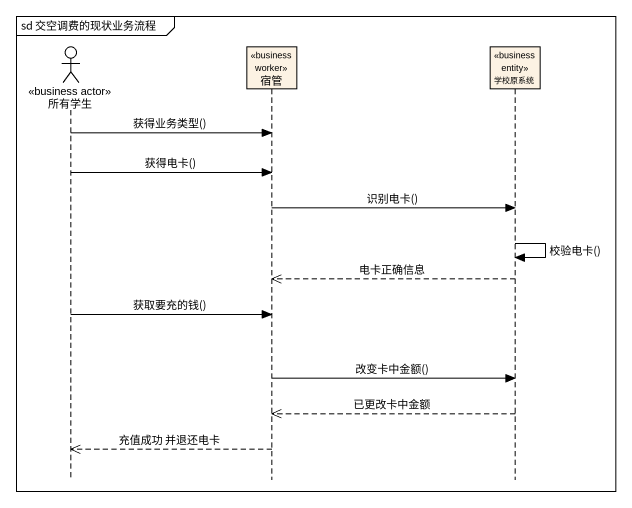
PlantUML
@startuml
mainframe sd 交空调费的现状业务流程
hide footbox
actor 所有学生 <<business actor>>
participant 宿管 <<business worker>>
participant 学校原系统 <<business entity>>

所有学生 -> 宿管 : 获得业务类型()
所有学生 -> 宿管 : 获得电卡()
宿管 -> 学校原系统 : 识别电卡()
学校原系统 -> 学校原系统 : 校验电卡()
学校原系统 -->> 宿管 : 电卡正确信息
所有学生 -> 宿管 : 获取要充的钱()
宿管 -> 学校原系统 : 改变卡中金额()
学校原系统 -->> 宿管 : 已更改卡中金额
宿管 -->> 所有学生 : 充值成功 并退还电卡
@enduml
